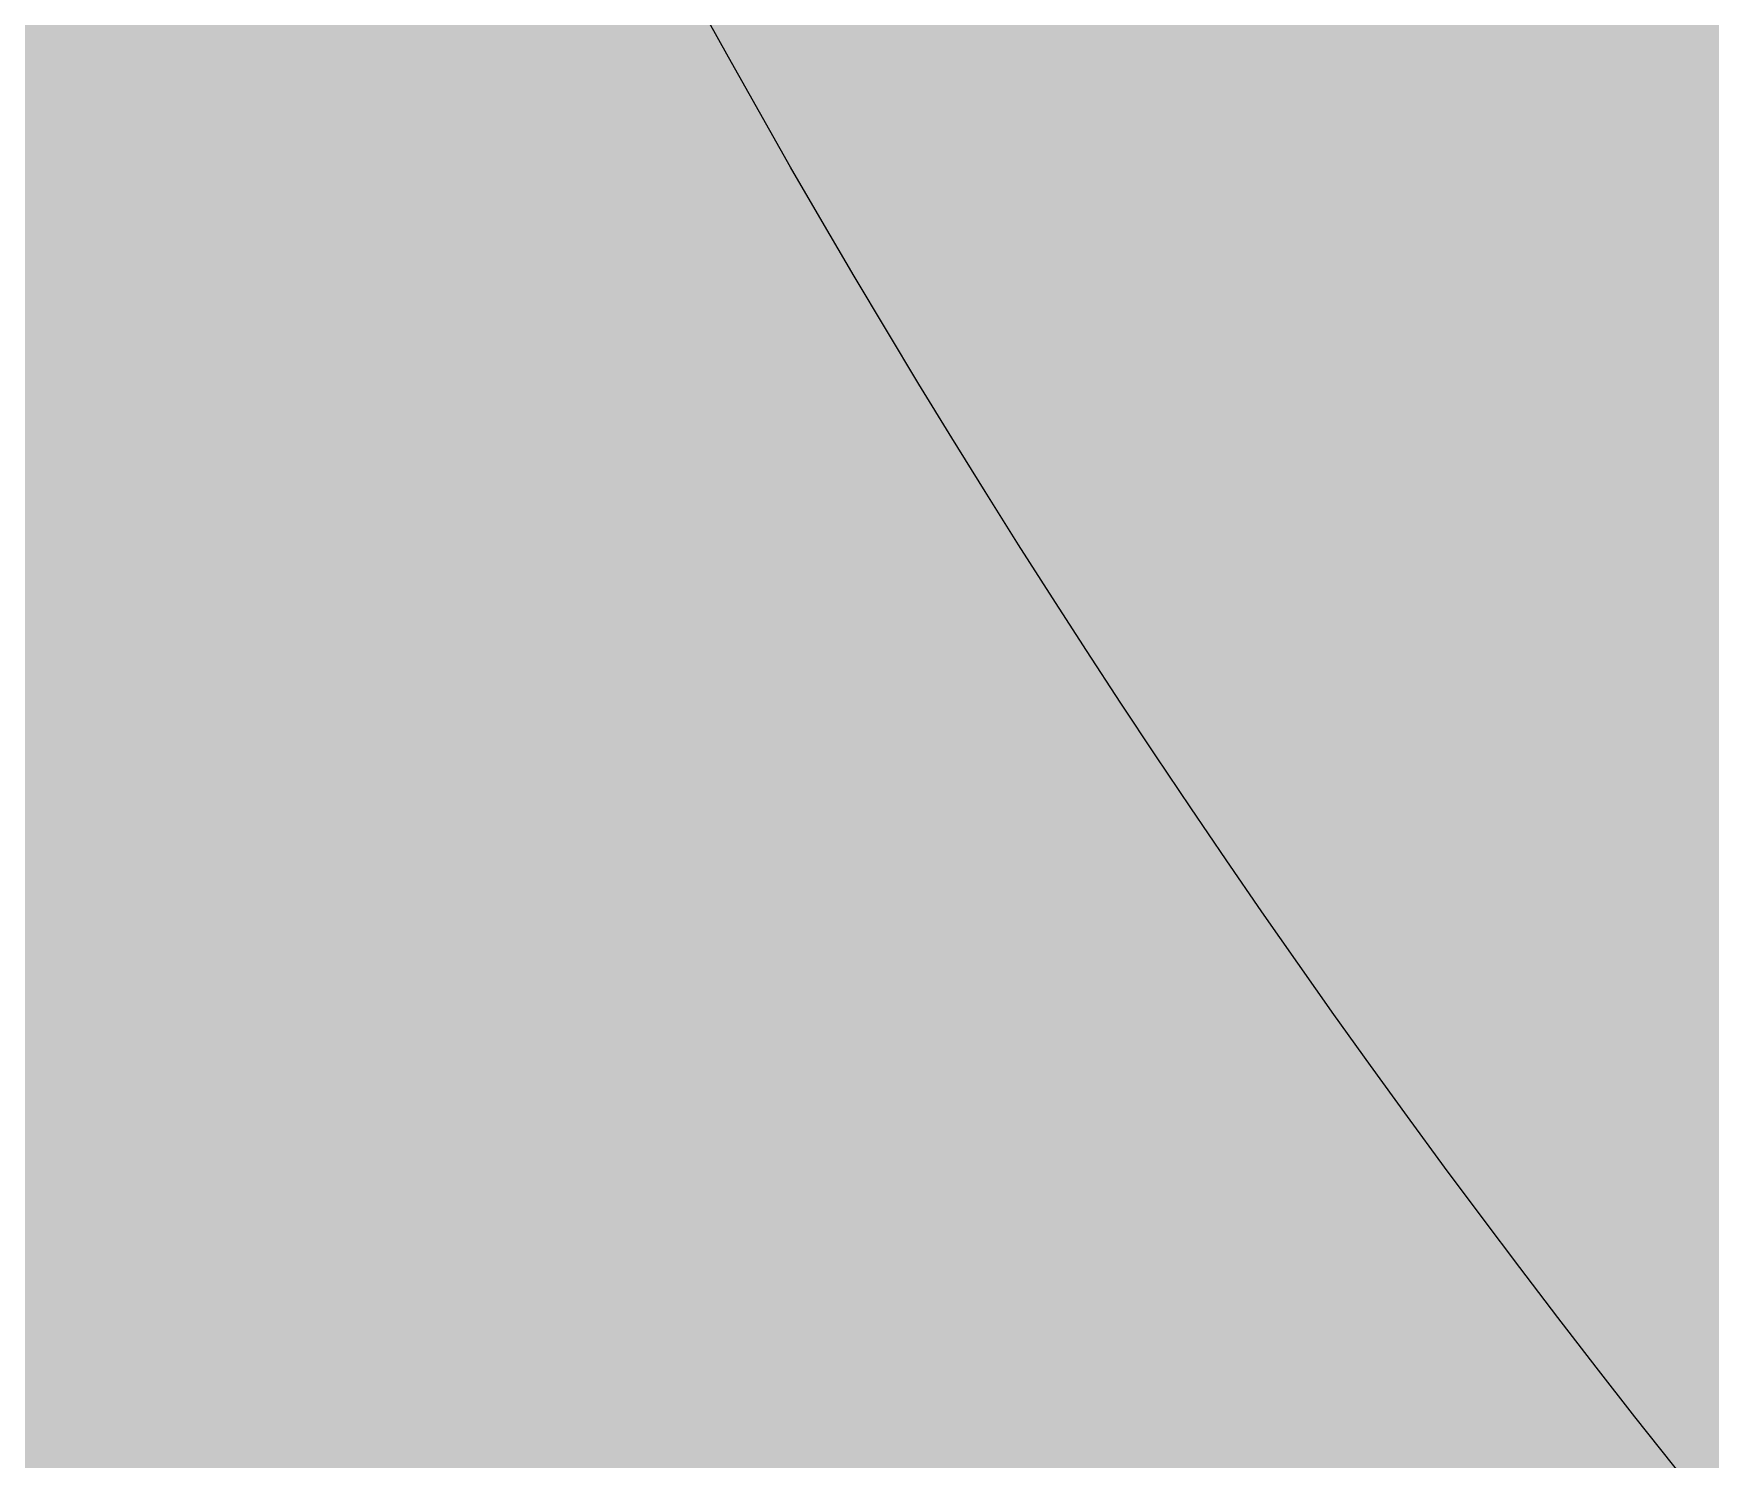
# Model space of a CAD drawing. Extents: x -23 to 289, y -67 to 135.
# Drawn here: x 156.08 to 158.97, y 105.313 to 107.77 of the extents above; entities that cross this region are included whole.
import ezdxf

# ---------------------------------------------------------------- set-up
doc = ezdxf.new("R2010")
doc.units = 0
doc.header["$MEASUREMENT"] = 0
for name, color, linetype in [('ASSEMBLY_OUTLINES_TOP', 102, 'CONTINUOUS'), ('GENERATED_SILKSCREEN_TOP', 140, 'CONTINUOUS'), ('PLACEMENT_OUTLINES_TOP', 130, 'CONTINUOUS'), ('PLANE_SHAPES_LAYER_TOP', 150, 'CONTINUOUS'), ('SILKSCREEN_OUTLINES_TOP', 150, 'CONTINUOUS'), ('TRACES_LAYER_BOTTOM', 230, 'CONTINUOUS'), ('TRACES_LAYER_TOP', 150, 'CONTINUOUS')]:
    doc.layers.add(name, color=color, linetype=linetype)

msp = doc.modelspace()

# ---------------------------------------------------------------- linework, layer by layer
at = {"layer": 'ASSEMBLY_OUTLINES_TOP', "const_width": 0.2}
msp.add_lwpolyline([(155, 116.5, -1), (191, 116.5, -1)], format="xyb", close=True, dxfattribs=at)
at = {"layer": 'ASSEMBLY_OUTLINES_TOP'}
msp.add_circle((173, 116.5), 18, dxfattribs=at)
at = {"layer": 'GENERATED_SILKSCREEN_TOP', "const_width": 0.15}
msp.add_lwpolyline([(191, 116.5, -0.1885765), (186.22486, 104.28922, 0.0000088), (186.22486, 104.28923, 12.661113), (181.78676, 100.79036, 0.0000086), (181.78677, 100.79036, -3.6818381), (191, 116.5)], format="xyb", dxfattribs=at)
at = {"layer": 'PLACEMENT_OUTLINES_TOP'}
msp.add_circle((173, 116.5), 18, dxfattribs=at)
at = {"layer": 'PLANE_SHAPES_LAYER_TOP'}
msp.add_solid([(153, 101), (163.25, 101), (153, 111.5), (163.25, 111.5)], dxfattribs=at)
at = {"layer": 'SILKSCREEN_OUTLINES_TOP'}
msp.add_circle((173, 116.5), 18, dxfattribs=at)
msp.add_circle((173, 116.5), 18, dxfattribs=at)
at = {"layer": 'TRACES_LAYER_BOTTOM', "const_width": 1.5}
msp.add_lwpolyline([(156.865, 99.155), (158.41481, 100.7048), (158.41481, 120.37377), (156.03857, 122.75), (149.79, 122.75)], dxfattribs=at)
at = {"layer": 'TRACES_LAYER_TOP', "const_width": 0.25}
for points in [[(172.6, 103.1), (170.18457, 103.1), (169.75957, 103.525), (159.41443, 103.525), (155.41443, 107.525), (151.70974, 107.525), (150.95974, 106.775), (146.911, 106.775), (146.461, 107.225), (137.00974, 107.225), (132.25713, 102.47238), (132.25713, 97.77324), (125.9, 91.41612), (125.9, 87.9)], [(177.6, 101.1), (177.6, 103.04354), (176.61854, 104.025), (174.43306, 104.025), (172.88306, 102.475), (170.24388, 102.475), (169.59388, 103.125), (159.24875, 103.125), (155.24875, 107.125), (151.87543, 107.125), (151.12543, 106.375), (146.74531, 106.375), (146.29531, 106.825), (137.17543, 106.825), (132.65713, 102.3067), (132.65713, 97.60756), (129.375, 94.32543), (129.375, 87.77543), (133.1, 84.05043), (133.1, 83.1)], [(183.1, 100.5), (178.44957, 100.5), (177.02457, 99.075), (171.54112, 99.075), (170.25, 100.36612), (170.25, 101.43388), (168.95888, 102.725), (159.08306, 102.725), (155.08306, 106.725), (152.04112, 106.725), (151.29112, 105.975), (146.57963, 105.975), (146.12963, 106.425), (137.34112, 106.425), (133.05713, 102.14101), (133.05713, 97.44101), (129.775, 94.15888), (129.775, 87.94112), (130.94112, 86.775), (130.95, 86.775), (134, 83.725), (134, 83.1)]]:
    msp.add_lwpolyline(points, dxfattribs=at)

doc.saveas('drawing.dxf')
